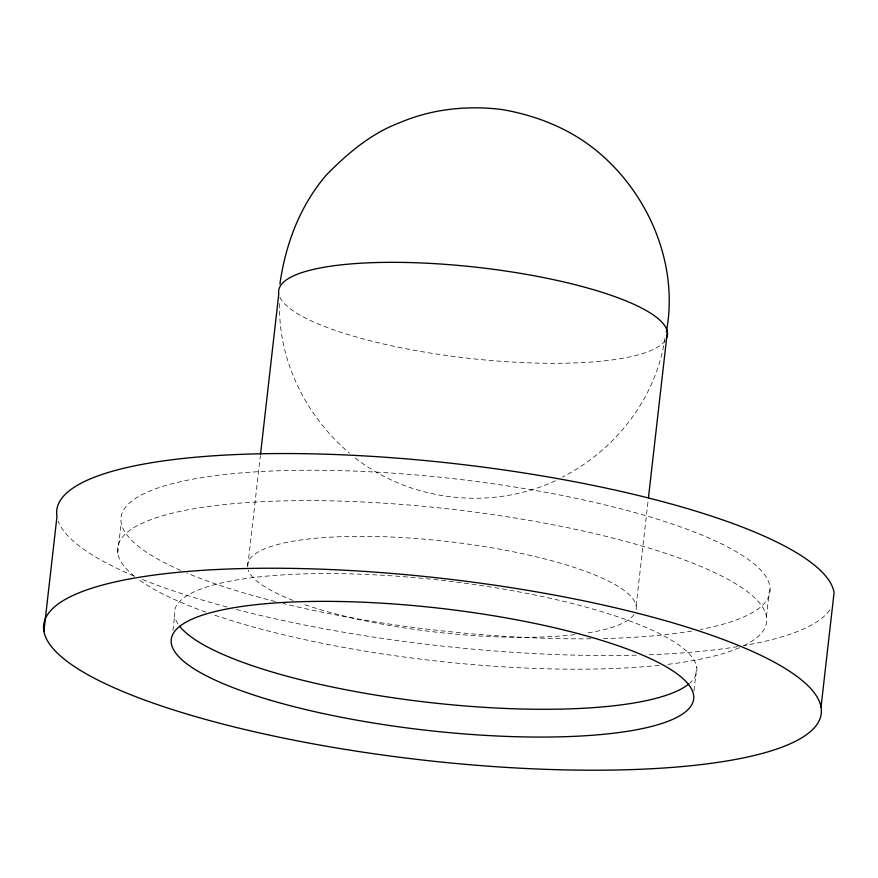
<?xml version="1.0" encoding="UTF-8"?>
<svg xmlns="http://www.w3.org/2000/svg" width="878" height="878" viewBox="0 0 878 878"><rect width="100%" height="100%" fill="white"/><g stroke="black" fill="none" stroke-linecap="round" stroke-linejoin="round"><path stroke-width="0.66" stroke-dasharray="4.39 3.29" d="M279.665 303.525C277.953 360.485 306.29 416.589 349.389 453.081M117.718 553.239L121.175 522.86M172.911 630.492L174.568 615.939M247.794 565.937L260.349 455.748M636.133 605.798L648.293 499.121M693.982 690.734L696.693 666.918M766.428 616.575L769.885 586.197M664.975 338.085C656.283 397.668 615.708 449.975 562.425 477.094M555.456 480.76C490.319 510.974 409.367 501.47 353.307 456.494M829.842 610.001A391.292 91.345 6.5 0 1 743.425 645.681M737.74 646.636A391.292 91.345 6.5 0 1 645.967 654.867M636.309 655.153A391.292 91.345 6.5 0 1 235.117 609.167M226.996 607.027A391.292 91.345 6.5 0 1 139.646 578.361M133.862 575.946A391.292 91.345 6.5 0 1 58.233 521.225M634.015 614.567A195.651 45.678 6.5 0 1 585.055 633.334M574.827 634.673A195.651 45.678 6.5 0 1 302.109 603.746M293.131 600.431A195.651 45.678 6.5 0 1 248.211 570.173M247.42 566.562A195.651 45.678 6.5 0 1 447.242 541.474A195.651 45.678 6.5 0 1 635.837 610.923M665.228 340.554A195.651 45.678 6.5 0 1 469.368 358.367A195.651 45.678 6.5 0 1 279.917 297.346M180.736 570.404A326.638 76.254 6.5 0 1 233.427 473.615A326.638 76.254 6.5 0 1 670.068 523.288A326.638 76.254 6.5 0 1 700.271 629.515M691.875 631.019A326.638 76.254 6.5 0 1 600.826 638.624M590.938 638.778A326.638 76.254 6.5 0 1 283.111 603.471M275.374 601.551A326.638 76.254 6.5 0 1 186.926 573.071M134.63 576.451A326.638 76.254 6.5 0 1 450.184 509.086A326.638 76.254 6.5 0 1 743.918 645.648M739.463 647.69A326.638 76.254 6.5 0 1 665.853 664.58M659.148 665.315A326.638 76.254 6.5 0 1 212.706 614.501M205.957 612.142A326.638 76.254 6.5 0 1 138.976 579.765M177.982 623.984A262.895 61.372 6.5 0 1 444.564 580.676A262.895 61.372 6.5 0 1 689.702 683.205"/><path stroke-width="1.32" d="M43.9 631.282L56.971 516.593A391.292 91.345 6.5 0 1 429.068 460.939A391.292 91.345 6.5 0 1 834.1 592.474L821.029 707.152M260.503 454.387L278.787 293.856A195.651 45.678 6.5 0 1 478.488 267.472A195.651 45.678 6.5 0 1 666.6 338.151M648.447 497.76L667.357 331.796M279.906 284.066C285.482 244.249 299.98 205.715 326.386 174.963C347.512 153.43 371.196 133.324 399.808 122.657C431.57 109.015 466.986 105.316 501.129 109.41C535.953 115.183 569.635 128.528 597.062 151.137C648.963 193.917 678.968 264.827 666.369 331.697M688.67 684.072A262.895 61.372 6.5 0 1 429.221 702.466A262.895 61.372 6.5 0 1 179.705 626.332M188.649 714.571A391.292 91.345 6.5 0 0 816.781 724.69A391.292 91.345 6.5 0 0 291.979 568.395A391.292 91.345 6.5 0 0 188.649 714.571M268.657 699.689A262.895 61.372 6.5 0 0 690.668 706.483A262.895 61.372 6.5 0 0 338.074 601.474A262.895 61.372 6.5 0 0 268.657 699.689"/></g></svg>
